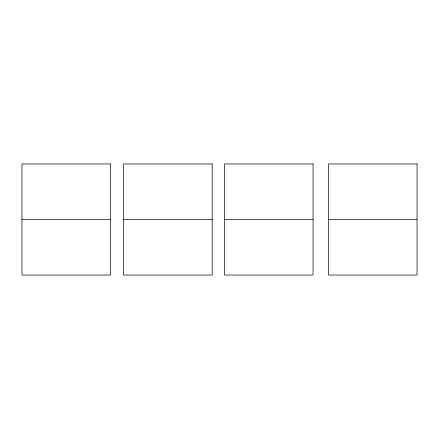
<?xml version="1.0" encoding="UTF-8"?>
<svg xmlns="http://www.w3.org/2000/svg" width="439" height="439" viewBox="0 0 439 439"><rect width="100%" height="100%" fill="white"/><g stroke="black" fill="none" stroke-linecap="round" stroke-linejoin="round"><path stroke-width="0.66" d="M21.95 219.5L110.535 219.5M123.589 219.5L212.169 219.5M224.466 219.5L313.051 219.5M328.465 219.5L417.05 219.5M110.535 163.956L21.95 163.956L21.95 275.044L110.535 275.044L110.535 163.956M212.169 163.956L123.589 163.956L123.589 275.044L212.169 275.044L212.169 163.956M313.051 163.956L224.466 163.956L224.466 275.044L313.051 275.044L313.051 163.956M417.05 163.956L328.465 163.956L328.465 275.044L417.05 275.044L417.05 163.956"/></g></svg>
